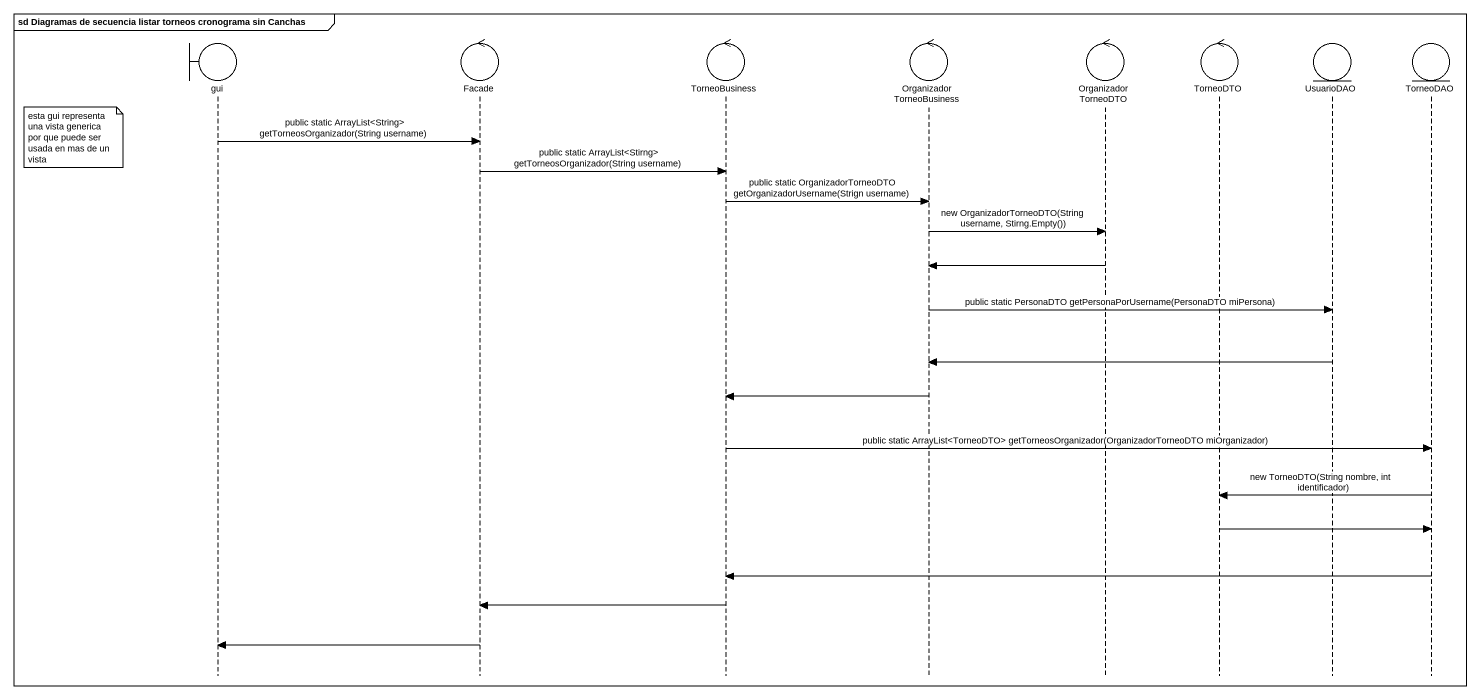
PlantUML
@startuml
mainframe sd Diagramas de secuencia listar torneos cronograma sin Canchas
hide footbox
boundary gui
control Facade
control TorneoBusiness
control OrganizadorTorneoBusiness
control OrganizadorTorneoDTO
control TorneoDTO
entity UsuarioDAO
entity TorneoDAO

note left of gui : esta gui representa una vista generica por que puede ser usada en mas de un vista
gui -> Facade : public static ArrayList<String> getTorneosOrganizador(String username)
Facade -> TorneoBusiness : public static ArrayList<Stirng> getTorneosOrganizador(String username)
TorneoBusiness -> OrganizadorTorneoBusiness : public static OrganizadorTorneoDTO getOrganizadorUsername(Strign username)
OrganizadorTorneoBusiness -> OrganizadorTorneoDTO : new OrganizadorTorneoDTO(String username, Stirng.Empty())
OrganizadorTorneoDTO -> OrganizadorTorneoBusiness
OrganizadorTorneoBusiness -> UsuarioDAO : public static PersonaDTO getPersonaPorUsername(PersonaDTO miPersona)
UsuarioDAO -> OrganizadorTorneoBusiness
OrganizadorTorneoBusiness -> TorneoBusiness
TorneoBusiness -> TorneoDAO : public static ArrayList<TorneoDTO> getTorneosOrganizador(OrganizadorTorneoDTO miOrganizador)
TorneoDAO -> TorneoDTO : new TorneoDTO(String nombre, int identificador)
TorneoDTO -> TorneoDAO
TorneoDAO -> TorneoBusiness
TorneoBusiness -> Facade
Facade -> gui
@enduml
